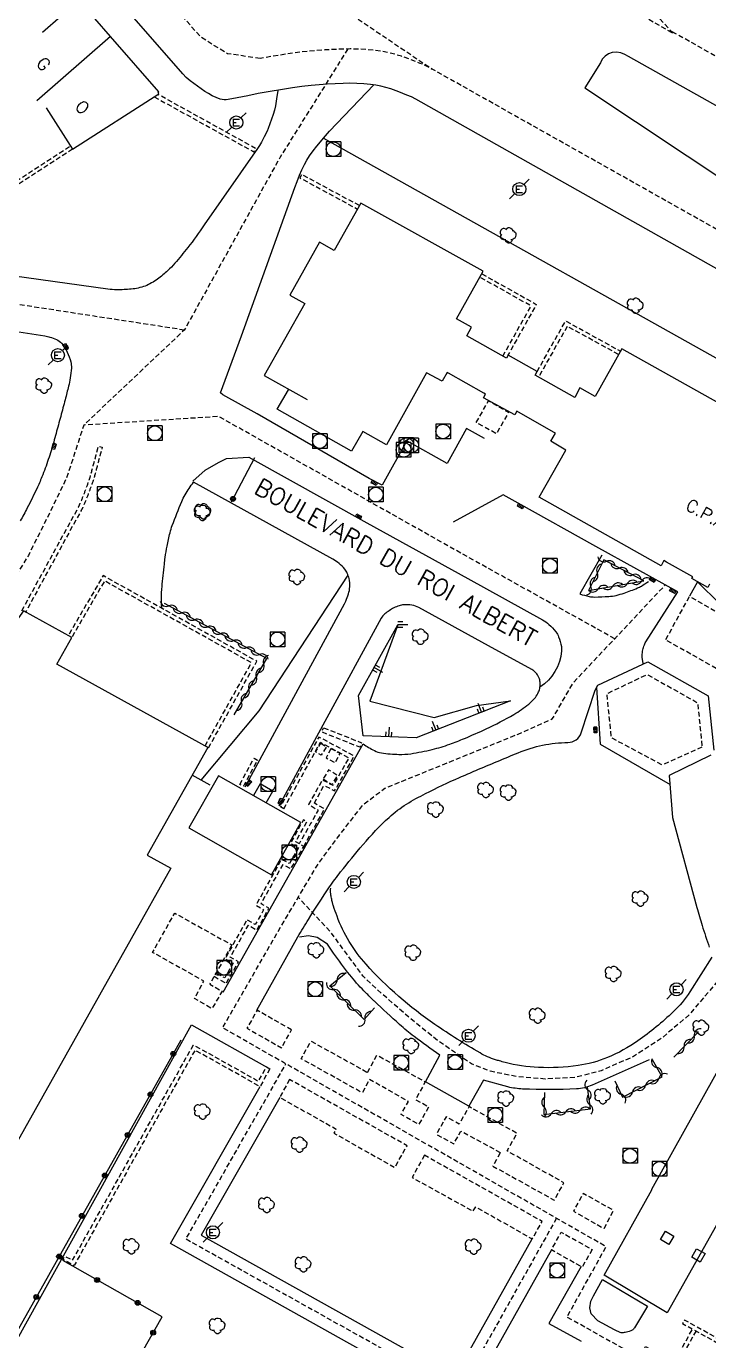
# Model space of a CAD drawing. Header units: millimetres. Extents: x 80000 to 81001, y 143000 to 144000.
# Drawn here: x 80392.6 to 80462.3, y 143676 to 143810.3 of the extents above; entities that cross this region are included whole.
import ezdxf
from ezdxf.enums import TextEntityAlignment as Align

# ---------------------------------------------------------------- set-up
doc = ezdxf.new("R2010")
doc.units = ezdxf.units.MM
doc.linetypes.add('DASHED', pattern=[0.75, 0.5, -0.25])
doc.layers.get('0').update_dxf_attribs({"linetype": 'CONTINUOUS'})
for name, color, linetype in [('W0001', 6, 'DASHED'), ('W0008', 7, 'CONTINUOUS'), ('W0100', 7, 'CONTINUOUS'), ('W0112', 1, 'DASHED'), ('W0211', 2, 'CONTINUOUS'), ('W0300', 7, 'CONTINUOUS'), ('W0310', 3, 'CONTINUOUS'), ('W0322', 7, 'CONTINUOUS'), ('W0400', 7, 'CONTINUOUS'), ('W0420', 7, 'CONTINUOUS'), ('W0471', 7, 'CONTINUOUS'), ('W0984', 7, 'CONTINUOUS'), ('W0989', 7, 'CONTINUOUS'), ('W0991', 7, 'CONTINUOUS'), ('W1102', 7, 'CONTINUOUS')]:
    doc.layers.add(name, color=color, linetype=linetype)
doc.styles.get("Standard").update_dxf_attribs({"font": 'romans.shx', "width": 0.85})

# ---------------------------------------------------------------- blocks, each defined once
blk = doc.blocks.new('T471')
for p, q in [((-0.333334, 0.333334), (-0.333334, -0.333334)), ((-0.333334, 0.333334), (0.333334, 0.333334)), ((-0.333334, 0), (0, 0)), ((0.500001, 0.500001), (1.000002, 1.000002)), ((-0.500001, -0.500001), (-1.000002, -1.000002)), ((-0.333334, -0.333334), (0.333334, -0.333334))]:
    blk.add_line(p, q)
blk.add_ellipse((0, 0), major_axis=(0.471405, 0.471405), ratio=1, start_param=5.4977871438, end_param=11.780972451)
blk = doc.blocks.new('T300')
for p, q in [((-0.8, 0.51), (-0.86, 0.34)), ((-0.86, 0.34), (-0.86, 0.17)), ((-0.86, 0.17), (-0.74, 0.06)), ((-0.69, 0.63), (-0.8, 0.51)), ((-0.8, -0.06), (-0.74, 0.06)), ((-0.74, 0.06), (-0.69, 0.11)), ((-0.57, 0.69), (-0.69, 0.63)), ((-0.46, 0.69), (-0.57, 0.69)), ((-0.29, 0.63), (-0.46, 0.69)), ((-0.29, 0.63), (-0.17, 0.74)), ((-0.23, 0.57), (-0.29, 0.63)), ((-0.17, 0.74), (-0.06, 0.8)), ((-0.06, 0.8), (0.06, 0.8)), ((0.06, 0.8), (0.23, 0.74)), ((0.23, 0.74), (0.34, 0.63)), ((0.34, 0.63), (0.4, 0.51)), ((0.46, 0.46), (0.34, 0.46)), ((0.4, 0.51), (0.4, 0.46)), ((0.57, 0.4), (0.46, 0.46)), ((0.57, 0.4), (0.69, 0.29)), ((0.69, 0.29), (0.74, 0.17)), ((0.74, 0.06), (0.69, -0.17)), ((0.74, 0.17), (0.74, 0.06)), ((-0.8, -0.17), (-0.8, -0.06)), ((-0.8, -0.23), (-0.8, -0.17)), ((-0.74, -0.34), (-0.8, -0.23)), ((-0.69, -0.4), (-0.74, -0.34)), ((-0.51, -0.46), (-0.69, -0.4)), ((-0.4, -0.46), (-0.51, -0.46)), ((-0.4, -0.46), (-0.34, -0.46)), ((-0.34, -0.46), (-0.34, -0.4)), ((-0.34, -0.51), (-0.34, -0.46)), ((-0.29, -0.63), (-0.34, -0.51)), ((-0.17, -0.74), (-0.29, -0.63)), ((-0.06, -0.8), (-0.17, -0.74)), ((0.06, -0.8), (-0.06, -0.8)), ((0.17, -0.74), (0.06, -0.8)), ((0.23, -0.69), (0.17, -0.74)), ((0.29, -0.46), (0.23, -0.46)), ((0.29, -0.63), (0.23, -0.69)), ((0.46, -0.4), (0.29, -0.46)), ((0.34, -0.51), (0.29, -0.63)), ((0.34, -0.51), (0.34, -0.46)), ((0.57, -0.34), (0.46, -0.4)), ((0.63, -0.29), (0.57, -0.34)), ((0.69, -0.17), (0.63, -0.29))]:
    blk.add_line(p, q)
blk = doc.blocks.new('T420')
for p, q in [((0.75, 0.75), (-0.75, 0.75)), ((-0.75, 0.75), (-0.75, -0.75)), ((0.75, 0.75), (0.75, -0.75)), ((0.75, -0.75), (-0.75, -0.75))]:
    blk.add_line(p, q)
blk.add_ellipse((0, 0), major_axis=(-0.53, 0.53), ratio=1, start_param=3.926991, end_param=10.210176)
blk = doc.blocks.new('t322o')
at = {"color": 0, "linetype": 'Continuous'}
for radius in [0.25, 0.15]:
    blk.add_circle((0, 0), radius, dxfattribs=at)
blk = doc.blocks.new('t211o')
at = {"color": 0, "linetype": 'Continuous'}
for p, q in [((-0.29, 0.5), (-0.29, 0)), ((0, 1), (0, 0)), ((0.29, 0.5), (0.29, 0))]:
    blk.add_line(p, q, dxfattribs=at)
blk = doc.blocks.new('t310o')
at = {"color": 0, "linetype": 'Continuous'}
for centre, start, end in [((-0.5, 0.38), 216.8699, 323.1304), ((0.5, -0.37), 36.8699, 143.1303)]:
    blk.add_arc(centre, 0.625, start, end, dxfattribs=at)
blk = doc.blocks.new('T400')
for p, q in [((-0.15, 0.3), (0.15, 0.3)), ((-0.15, -0.25), (-0.15, 0.3)), ((-0.15, 0.15), (0.15, 0.15)), ((-0.15, 0), (0.15, 0)), ((0.15, 0.3), (0.15, -0.25)), ((-0.15, -0.15), (0.15, -0.15)), ((-0.15, -0.25), (-0.15, -0.3)), ((-0.15, -0.3), (0.15, -0.3)), ((0.15, -0.3), (0.15, -0.25))]:
    blk.add_line(p, q)
blk = doc.blocks.new('t112o')
at = {"color": 0, "linetype": 'Continuous'}
for p, q in [((-0.5, 0.5), (0.5, 0.5)), ((-0.5, -0.5), (-0.5, 0.5)), ((0.5, 0.5), (0.5, -0.5)), ((0.5, -0.5), (-0.5, -0.5))]:
    blk.add_line(p, q, dxfattribs=at)

msp = doc.modelspace()

# ---------------------------------------------------------------- linework, layer by layer
at = {"layer": 'W0001', "flags": 128}
for points in [[(80416.49, 143806.98), (80413.15, 143807.45), (80410.42, 143809.15), (80353.9, 143873.37), (80305.79, 143963.45), (80284.46, 144000)], [(80297.35, 144000), (80352.23, 143899.81), (80360.75, 143882.59), (80416.77, 143817.57), (80434.06, 143805.88)], [(80328.14, 144000), (80386.67, 143893.32), (80391.58, 143885.68), (80439.76, 143830.09), (80458.72, 143809.49), (80432.38, 143824.55)], [(80425.43, 143807.94), (80418.53, 143796.9), (80408.74, 143779.23), (80398.48, 143769.53), (80396.69, 143764.08), (80394.97, 143760.53), (80392.81, 143756.22), (80391.55, 143754.15), (80389.6, 143752.73), (80387.73, 143752.4), (80385.33, 143753.05), (80357.47, 143768.9), (80351.82, 143773.12), (80344.78, 143777.59), (80347.63, 143781.61), (80350.23, 143784.13), (80353.56, 143785.8), (80358.12, 143786.57), (80363.32, 143786.29), (80376.13, 143784.25)], [(80553.75, 143739.53), (80552.61, 143740.13), (80550.53, 143741.1), (80548.35, 143742.11), (80543.89, 143744.23), (80543.48, 143744.43), (80541.53, 143745.43), (80539.38, 143746.59), (80536.47, 143748.21), (80534.17, 143749.5), (80524.42, 143754.94), (80506.19, 143765.26), (80434.06, 143805.88), (80433.47, 143806.19), (80432.84, 143806.47), (80431.88, 143806.85), (80430.91, 143807.19), (80430.25, 143807.39), (80429.57, 143807.56), (80428.87, 143807.7), (80428.19, 143807.79), (80427.34, 143807.88), (80426.5, 143807.93), (80425.67, 143807.94), (80424.84, 143807.93), (80423.12, 143807.84), (80421.39, 143807.71), (80420.29, 143807.59), (80419.24, 143807.43), (80416.49, 143806.98)], [(80408.74, 143779.23), (80376.13, 143784.25), (80372.92, 143785.47), (80366.74, 143788.93), (80361.86, 143790.84), (80357.83, 143791.33), (80355.43, 143791.41), (80351.49, 143791.12), (80347.87, 143790.27), (80344.72, 143788.83), (80335.46, 143783.03), (80330.37, 143778.2), (80326.09, 143770.98), (80322.99, 143764.72), (80318.49, 143760.87), (80306.57, 143756.96), (80296.75, 143753.53), (80287.64, 143749.16), (80283.72, 143745.44), (80282.4, 143742.09), (80282.09, 143737.61), (80282.96, 143732.57), (80282.96, 143732.57), (80290.45, 143717.68), (80294.62, 143706.4), (80301.98, 143691.17), (80337.39, 143616.28), (80339.83, 143611.17), (80341.29, 143608.97), (80343.65, 143606.85), (80348.6, 143603.62), (80350.22, 143592.05)], [(80452.7, 143747.71), (80437.2, 143756.33), (80412.26, 143770.4), (80398.48, 143769.53)], [(80462.06, 143670.44), (80447.82, 143678.43), (80451.82, 143685.62), (80412.66, 143707.97), (80418.94, 143718.88), (80422.33, 143724.58), (80424.51, 143727.56), (80427.03, 143730.78), (80429.21, 143732.44), (80442.83, 143737.97), (80446.36, 143739.56), (80448.45, 143743.2), (80457.86, 143753.2)], [(80465.15, 143715.02), (80460.27, 143709.27), (80457.46, 143706.88), (80454.61, 143705.04), (80451.3, 143703.57), (80448.62, 143702.9), (80445.6, 143702.74), (80442.67, 143702.99), (80439.98, 143703.53), (80438.06, 143704.29), (80434.62, 143706.67), (80431.81, 143708.93), (80428.92, 143711.45), (80426.99, 143713.25), (80425.61, 143715.13), (80423.64, 143717.82), (80420.37, 143721.3)], [(80446.75, 143688.52), (80436.81, 143670.8), (80408.9, 143686.39), (80419.12, 143704.29)]]:
    msp.add_lwpolyline(points, dxfattribs=at)
at = {"layer": 'W0001'}
msp.add_lwpolyline([(80978.77, 143783.61), (80885.14, 143775.7), (80764.31, 143764.39), (80617.85, 143751.47), (80588.77, 143748.88), (80571.57, 143749.14), (80557.64, 143753.79), (80458.35, 143809.83)], dxfattribs=at)
at = {"layer": 'W0008'}
for p, q in [((80451.23, 143806.53), (80449.63, 143803.98)), ((80449.63, 143803.98), (80470.16, 143790.32))]:
    msp.add_line(p, q, dxfattribs=at)
at = {"layer": 'W0008', "flags": 128}
for points in [[(80484.97, 143773.17), (80432.39, 143802.8), (80431.94, 143803.04), (80431.48, 143803.24), (80430.66, 143803.57), (80429.82, 143803.86), (80429.32, 143804.02), (80428.81, 143804.14), (80428.29, 143804.24), (80427.77, 143804.32), (80427.07, 143804.39), (80426.37, 143804.43), (80425.66, 143804.44), (80424.96, 143804.43), (80423.34, 143804.35), (80421.71, 143804.22), (80420.75, 143804.12), (80419.78, 143803.97), (80416.29, 143803.4), (80415.24, 143803.17), (80414.15, 143802.94), (80413.23, 143802.77), (80413.03, 143802.74), (80412.82, 143802.75), (80412.61, 143802.77), (80412.4, 143802.83), (80412, 143802.99), (80411.6, 143803.17), (80411.21, 143803.38), (80410.84, 143803.6), (80410.07, 143804.14), (80409.32, 143804.7), (80408.94, 143805.03), (80408.6, 143805.39), (80389.81, 143826.87)], [(80418.28, 143803.71), (80418.17, 143802.84), (80418.05, 143802.13), (80417.94, 143801.69), (80417.81, 143801.26), (80417.3, 143799.81), (80417.19, 143799.54), (80416.91, 143798.98), (80416.62, 143798.43), (80416.42, 143798.09), (80416.2, 143797.76), (80410.77, 143789.97)], [(80414.58, 143778.65), (80420.01, 143793.79), (80420.25, 143794.42), (80420.5, 143795.04), (80420.75, 143795.59), (80421.02, 143796.14), (80421.26, 143796.59), (80421.53, 143797.02), (80421.89, 143797.53), (80422.27, 143798.02), (80423.15, 143799.08), (80423.57, 143799.55), (80428.1, 143804.27)], [(80422.94, 143798.83), (80472.09, 143771.31), (80472.41, 143772.17), (80472.65, 143773.04), (80472.74, 143773.57), (80472.75, 143774.1), (80472.68, 143775), (80472.57, 143775.9), (80472.41, 143776.86), (80472.21, 143777.81), (80472.06, 143778.32), (80471.87, 143778.82), (80471.1, 143780.33), (80471.4, 143780.82)], [(80439.39, 143768.16), (80437.55, 143769.19), (80435.58, 143765.62), (80431.45, 143767.92), (80428.95, 143763.38), (80427.62, 143764.08), (80416.17, 143770.68), (80412.66, 143772.63), (80412.45, 143772.83), (80414.58, 143778.65)], [(80466.57, 143750.49), (80465.73, 143749.04), (80461.15, 143753.51), (80460.32, 143752.04)], [(80450.85, 143742.72), (80451.21, 143736.95), (80458.35, 143732.82)], [(80417.11, 143730.95), (80417.78, 143732.13), (80416.49, 143732.9), (80415.8, 143731.69)], [(80382.81, 143673.72), (80388.49, 143670.5), (80409.48, 143708.29), (80417.48, 143703.78)], [(80446.23, 143685.3), (80440.42, 143674.93), (80440.42, 143674.93), (80437.22, 143669.23), (80425.65, 143675.71), (80407.33, 143685.95), (80416.47, 143701.97)], [(80418.48, 143700.87), (80410.47, 143686.8), (80432.04, 143674.75), (80436.38, 143672.31), (80444.28, 143686.41)], [(80449.28, 143683.58), (80445.98, 143677.79), (80449.28, 143675.97)]]:
    msp.add_lwpolyline(points, dxfattribs=at)
at = {"layer": 'W0008'}
msp.add_lwpolyline([(80500.88, 143780.91), (80454.11, 143807.17), (80453.74, 143807.37), (80453.33, 143807.53), (80452.89, 143807.61), (80452.44, 143807.58), (80452.05, 143807.43), (80451.71, 143807.2), (80451.43, 143806.89), (80451.23, 143806.53)], dxfattribs=at)
at = {"layer": 'W0008', "flags": 128}
for points in [[(80410.77, 143789.97, -0.017929), (80409.09, 143787.66, -0.007309), (80407.78, 143786.05, -0.032321), (80407.05, 143785.3, -0.025136), (80406.01, 143784.44, -0.068923), (80404.73, 143783.73, -0.069651), (80403.32, 143783.41, -0.02146), (80401.84, 143783.35, -0.034534), (80400.92, 143783.41), (80388.44, 143785.14, -0.008066)], [(80388.25, 143779.6), (80394.49, 143778.64, -0.036434), (80395.02, 143778.52, -0.027444), (80395.69, 143778.27, -0.115602), (80396.19, 143777.9, -0.065299), (80396.78, 143776.98, -0.046928), (80397.14, 143775.98, -0.080067), (80397.2, 143775.35, -0.020849), (80397.09, 143774.34, -0.025075), (80396.92, 143773.51, -0.000901), (80396.57, 143772.12, -0.001471), (80396.34, 143771.28, -0.001387), (80395.88, 143769.55, -0.001362), (80395.4, 143767.8, -0.014287), (80394.85, 143766.02, -0.013977), (80394.19, 143764.23, -0.014684), (80393.66, 143763.03, -0.008802), (80392.7, 143761.07, -0.008975), (80391.98, 143759.74, -0.010688)], [(80409.6, 143763.81), (80410.88, 143764.92), (80412.22, 143765.7), (80413.04, 143766.12), (80415.34, 143766.24), (80427.37, 143759.56), (80437.69, 143753.87), (80445.32, 143749.64, -0.056932), (80445.98, 143749.17, -0.044932), (80446.69, 143748.41, -0.074108), (80446.97, 143747.89, -0.043135), (80447.25, 143746.92, -0.067199), (80447.27, 143746.47, -0.227101), (80445.06, 143742.75)], [(80406.43, 143750.89, -0.009625), (80406.42, 143752.33, -0.020967), (80406.46, 143752.99, -0.002562), (80406.7, 143755.33, -0.008616), (80406.79, 143756.02, -0.012592), (80406.98, 143757.17, -0.010429), (80407.28, 143758.53, -0.030612), (80407.51, 143759.28, -0.009067), (80408.47, 143761.72, -0.037898), (80408.82, 143762.41, -0.018995), (80409.67, 143763.7)], [(80414.97, 143732.59), (80425.1, 143751.27, 0.030542), (80425.24, 143751.56, 0.012829), (80425.5, 143752.28, 0.070197), (80425.64, 143753.01, 0.061772), (80425.57, 143753.85, 0.055665), (80425.38, 143754.41, 0.069898), (80425.13, 143754.82, 0.043095), (80424.54, 143755.4, 0.047032), (80423.9, 143755.84), (80409.69, 143763.71)], [(80455.6, 143745.18), (80455.51, 143745.83, -0.064252), (80455.51, 143746.14, -0.034121), (80455.61, 143746.7, -0.024503), (80455.77, 143747.19, -0.054006), (80455.87, 143747.4), (80459.13, 143752.49), (80450.78, 143757.14), (80442.85, 143761.55), (80441.3, 143762.4), (80436.21, 143759.61)], [(80451.37, 143756.25), (80449.15, 143752.28, 0.028437), (80450.1, 143752.03, 0.051421), (80450.64, 143751.97, 0.018615), (80452.09, 143752.03, 0.035564), (80452.85, 143752.14, 0.02762), (80453.66, 143752.37, 0.015973), (80455.03, 143752.89, 0.035944), (80455.42, 143753.09, 0.018625), (80456.14, 143753.56)], [(80412.7, 143711.61), (80427, 143736.98, 0.044504), (80428.15, 143736.28, 0.079522), (80428.87, 143736.05, 0.029509), (80430.66, 143735.9, 0.043863), (80431.87, 143735.97, 0.022464), (80434.07, 143736.4, 0.02697), (80435.85, 143736.94, 0.012878), (80437.34, 143737.52, 0.008484), (80439.57, 143738.5, 0.023535), (80442.4, 143739.98, 0.040837), (80443.91, 143741.03, 0.049284), (80444.59, 143741.71, 0.073542), (80444.92, 143742.27, 0.052255), (80445.06, 143742.75, 0.063505), (80445.09, 143743.17, 0.051115), (80445.01, 143743.6, 0.067706), (80444.88, 143743.9, 0.055646), (80444.55, 143744.32, 0.076144), (80444.24, 143744.56), (80439.8, 143746.97), (80432.69, 143750.89, 0.080415), (80431.98, 143751.14, 0.071553), (80431.13, 143751.17, 0.053189), (80430.69, 143751.08, 0.040439), (80430.14, 143750.85, 0.051234), (80429.22, 143750.25, 0.097401), (80428.84, 143749.8), (80423.08, 143739.26), (80418.39, 143730.61)], [(80416.15, 143709.78), (80420.34, 143717.26, -0.013758), (80421.41, 143719.04, -0.007191), (80423.58, 143722.36, -0.018391), (80424.7, 143723.89, -0.00963), (80426.99, 143726.68, -0.029073), (80429.65, 143729.46, -0.049676), (80431.44, 143730.82, -0.021008), (80433.38, 143731.9, -0.012121), (80436.85, 143733.54, -0.004354), (80438.52, 143734.26, -0.001692), (80442.85, 143736.07, -0.095731), (80447.92, 143737.11, 0.321226), (80449.28, 143738.11), (80450.69, 143742.44), (80450.97, 143742.95), (80456.07, 143745.36), (80462.23, 143741.88), (80462.83, 143736.34)], [(80462.53, 143735.81), (80458.27, 143733.74), (80458.61, 143729.45), (80461.09, 143720.27, 0.010195), (80461.62, 143718.43, 0.008317), (80462.36, 143716.21, 0.037664)], [(80462.61, 143715.18), (80460.37, 143711.65, -0.06273), (80458.68, 143709.6, -0.035624), (80455.07, 143706.65, -0.055221), (80451.96, 143704.94, -0.063), (80448.95, 143704.12, -0.045739), (80444.91, 143703.92, -0.053772), (80441.5, 143704.43, -0.004339), (80440.92, 143704.59, -0.006151), (80440.52, 143704.71, -0.057352), (80438.94, 143705.4, -0.018159), (80434.34, 143708.31, -0.058764), (80427.3, 143714.46, -0.096315), (80424.34, 143719.37, -0.00299), (80423.96, 143720.41, -0.022249), (80423.92, 143720.56, -0.006351), (80423.84, 143720.86, -0.004021), (80423.74, 143721.34, -0.039365), (80423.69, 143721.67, -0.022841), (80423.69, 143722.24)], [(80456.21, 143704.7), (80450.39, 143702.12, -0.090475), (80448.79, 143701.74, -0.026773), (80443.29, 143701.72, -0.043649), (80441.79, 143701.93), (80439.31, 143702.64), (80437.8, 143699.96), (80433.36, 143702.46), (80434.82, 143705.19, -0.013557), (80432.2, 143707.08, -0.022945), (80430.73, 143708.31, -0.00071), (80428.15, 143710.68, -0.007723), (80427.92, 143710.9, -0.002678), (80427.47, 143711.36, -0.003142), (80427.08, 143711.74, -0.023317), (80425.63, 143713.39, -0.018431), (80423.97, 143715.61), (80423.36, 143716.5), (80422.31, 143717.18), (80421.41, 143717.37), (80420.52, 143717.24)], [(80451.46, 143682.27), (80456.03, 143679.53), (80454.71, 143677.32, -0.135826), (80454.47, 143677.09, -0.072261), (80453.89, 143676.88, -0.041563), (80453.45, 143676.83, -0.101702), (80453.27, 143676.86, -0.014763), (80452.96, 143676.99, -0.01547), (80452.67, 143677.13), (80450.98, 143678.03), (80450.28, 143678.76), (80450.17, 143679.38), (80450.25, 143680.05), (80450.52, 143680.6), (80451.45, 143682.27)]]:
    msp.add_lwpolyline(points, format="xyb", dxfattribs=at)
msp.add_lwpolyline([(80417.66, 143723.6), (80420.64, 143728.95), (80412.22, 143733.72), (80409.21, 143728.41)], close=True, dxfattribs=at)
at = {"layer": 'W0100', "flags": 128}
for points in [[(80394.62, 143801.93), (80397.32, 143797.71), (80406.14, 143803.36), (80406.06, 143803.49), (80406.13, 143803.56), (80401.21, 143809.21), (80398.01, 143812.89), (80394.24, 143809.62)], [(80465.87, 143770.35), (80453.43, 143777.32), (80450.7, 143772.45), (80449.15, 143773.32), (80448.61, 143772.35), (80448.61, 143772.35), (80444.57, 143774.62), (80444.78, 143775), (80441.8, 143776.66), (80441.64, 143776.37), (80437.58, 143778.63), (80437.58, 143778.63), (80438.08, 143779.52), (80436.53, 143780.39), (80439.26, 143785.25), (80426.78, 143792.2), (80424.06, 143787.35), (80422.56, 143788.2), (80419.53, 143782.81), (80421.04, 143781.96), (80416.91, 143774.6), (80421.28, 143772.15)], [(80462.38, 143753.27), (80462.2, 143752.95), (80460.58, 143753.87), (80460.68, 143754.04), (80458, 143755.53), (80457.72, 143755.69), (80457.44, 143755.17), (80444.99, 143762.15), (80447.71, 143766.97), (80446.17, 143767.87), (80446.64, 143768.7), (80446.45, 143768.81), (80442.7, 143770.95), (80442.48, 143770.56), (80439.29, 143772.31), (80439.51, 143772.7), (80439.33, 143772.8), (80435.71, 143774.83), (80435.7, 143774.82), (80435.59, 143774.91), (80435.59, 143774.91), (80435.08, 143774), (80433.49, 143774.85), (80429.39, 143767.51), (80426.97, 143768.87), (80425.8, 143766.85), (80418.22, 143771.15), (80419.37, 143773.12)], [(80411.06, 143736.66), (80411.13, 143736.6), (80404.93, 143725.6), (80407.35, 143724.27), (80403.3, 143717.05), (80400.09, 143711.32), (80390.86, 143694.85)], [(80452.98, 143642.57), (80454.13, 143641.92), (80457.9, 143648.66), (80475.82, 143680.69), (80463.08, 143687.81), (80458.05, 143678.86), (80451.61, 143682.7), (80456.5, 143691.44), (80456.49, 143691.49), (80465.08, 143706.88), (80491.28, 143692.23), (80484.7, 143680.47), (80484.7, 143680.47), (80494.63, 143674.94), (80492.43, 143671), (80491.37, 143671.6), (80489.74, 143668.69), (80499.84, 143663.03), (80502.47, 143661.56), (80501.58, 143659.97), (80511.13, 143654.61)]]:
    msp.add_lwpolyline(points, dxfattribs=at)
msp.add_lwpolyline([(80411.21, 143736.57), (80395.72, 143745.1), (80397.24, 143747.85), (80392.32, 143750.56), (80391.62, 143749.62, -0.096482), (80391.01, 143749.18, -0.021718), (80389.94, 143748.76, -0.041744), (80389.36, 143748.61, -0.021899), (80388.47, 143748.49, -0.046201), (80388.04, 143748.5, -0.033759), (80387.41, 143748.6, -0.055719), (80387.05, 143748.73, -0.00527), (80386.51, 143749.01, -0.007171), (80386.11, 143749.22), (80379.05, 143753.16), (80375.66, 143746.83), (80350.26, 143760.46)], format="xyb", dxfattribs=at)
at = {"layer": 'W0112', "flags": 128}
for points in [[(80397.32, 143797.71), (80386.93, 143790.95), (80382.09, 143796.95), (80371.45, 143802.2), (80360.75, 143794.78), (80359.43, 143797.56), (80359.34, 143797.75), (80359.14, 143797.66), (80358.96, 143797.96), (80359.16, 143798.1), (80358.27, 143799.91), (80341.33, 143792.22), (80341.06, 143792.04), (80340.88, 143792.27), (80338, 143790.33), (80338.18, 143790.06), (80337.9, 143789.87), (80337.73, 143790.14), (80334.78, 143788.15), (80334.55, 143788.48), (80337.84, 143790.7), (80337.84, 143790.7), (80340.96, 143792.81), (80341.14, 143792.58), (80358.45, 143800.44), (80359.67, 143797.98), (80359.79, 143797.73), (80360.91, 143795.38), (80371.41, 143802.66), (80382.34, 143797.27), (80387.01, 143791.48), (80397.1, 143798.05)], [(80405.67, 143803.05), (80415.83, 143797.44), (80416.02, 143797.79), (80406.05, 143803.3)], [(80426.63, 143791.94), (80420.72, 143795.13), (80420.53, 143794.78), (80426.43, 143791.59)], [(80441.28, 143776.57), (80444.15, 143781.7), (80438.93, 143784.63)], [(80439.12, 143784.98), (80444.69, 143781.86), (80444.5, 143781.51), (80441.79, 143776.67)], [(80444.77, 143775), (80447.68, 143780.17), (80447.68, 143780.17), (80453.29, 143777.08), (80453.1, 143776.73), (80447.85, 143779.62), (80444.91, 143774.43)], [(80411.21, 143736.57), (80413.52, 143740.71), (80413.52, 143740.71), (80416.14, 143745.41), (80406.31, 143750.89), (80400.44, 143754.15), (80396.9, 143748.04)], [(80410.86, 143736.77), (80415.6, 143745.25), (80406.12, 143750.54), (80400.59, 143753.61), (80397.24, 143747.84)], [(80422.02, 143730.9), (80423, 143732.74), (80424.09, 143732.18), (80426.1, 143735.72), (80422.48, 143737.67), (80418.54, 143730.52)], [(80418.89, 143730.33), (80422.64, 143737.13), (80425.55, 143735.56), (80423.93, 143732.71), (80422.84, 143733.28), (80421.43, 143730.77), (80422.42, 143730.21), (80421.64, 143728.83), (80420.47, 143726.76)], [(80420.93, 143726.49), (80423.07, 143730.33), (80422.02, 143730.91)], [(80418.9, 143730.35), (80418.55, 143730.54)], [(80411.78, 143713.23), (80413.02, 143712.51), (80414.27, 143714.71), (80413.43, 143715.18), (80415.28, 143718.46), (80416.13, 143717.96), (80416.89, 143719.28), (80417.36, 143720.18), (80416.58, 143720.64), (80418.82, 143724.65), (80419.63, 143724.23), (80420.94, 143726.48), (80420.12, 143726.98), (80421.25, 143729.01), (80420.9, 143729.21), (80419.58, 143726.83), (80420.39, 143726.34), (80419.47, 143724.76), (80418.66, 143725.18), (80416.05, 143720.5), (80416.83, 143720.03), (80416.53, 143719.47), (80415.99, 143718.51), (80415.14, 143719.01), (80412.89, 143715.02), (80413.72, 143714.56), (80412.87, 143713.06), (80411.98, 143713.57)], [(80417.48, 143703.78), (80416.47, 143701.97), (80409.83, 143705.69), (80397.49, 143683.7), (80396.33, 143684.3), (80396.52, 143684.66), (80397.33, 143684.24), (80409.67, 143706.23), (80416.32, 143702.52), (80417.13, 143703.98)], [(80417.13, 143703.98), (80417.48, 143703.78)], [(80440.99, 143695.19), (80440.26, 143693.85), (80446.53, 143690.37), (80447.51, 143692.14), (80441.71, 143695.4), (80442.72, 143697.19), (80437.82, 143699.92), (80436.82, 143698.14), (80435.48, 143698.89), (80434.49, 143697.1), (80436.27, 143696.12), (80436.99, 143697.42), (80441.02, 143695.24)], [(80461, 143677.02), (80458.91, 143673.27), (80455.66, 143675.06), (80455.85, 143675.41), (80458.76, 143673.81), (80460.65, 143677.21)]]:
    msp.add_lwpolyline(points, dxfattribs=at)
for points in [[(80438.56, 143769.8), (80439.81, 143772), (80441.86, 143770.84), (80440.62, 143768.64)], [(80465.7, 143749), (80463.24, 143744.58), (80457.89, 143747.59), (80460.34, 143752.03)], [(80461.61, 143736.64), (80457.55, 143734.82), (80452.37, 143737.58), (80451.9, 143742.1), (80456.01, 143744.06), (80461.17, 143741.17)], [(80422.97, 143738.62), (80426.83, 143737.09), (80426.65, 143736.63), (80422.79, 143738.17)], [(80422.67, 143737.04), (80423.25, 143736.7), (80422.73, 143735.81), (80422.15, 143736.15)], [(80423.71, 143736.47), (80423.22, 143735.53), (80424.16, 143735.04), (80424.65, 143735.98)], [(80414.41, 143732.83), (80415.86, 143735.51), (80416.21, 143735.32), (80414.77, 143732.64)], [(80422.91, 143733.39), (80423.83, 143732.82), (80424.4, 143733.74), (80423.48, 143734.31)], [(80413.6, 143716.43), (80411.33, 143712.43), (80412.6, 143711.71), (80411.56, 143709.93), (80409.78, 143710.96), (80410.74, 143712.74), (80405.5, 143715.67), (80407.76, 143719.68)], [(80419.7, 143707.76), (80416.17, 143709.76), (80415.14, 143707.93), (80418.67, 143705.93)], [(80427.46, 143703.42), (80428.41, 143705.18), (80433.35, 143702.46), (80432.36, 143700.65), (80433.68, 143699.91), (80432.69, 143698.09), (80430.87, 143699.12), (80431.63, 143700.44), (80427.65, 143702.7), (80426.91, 143701.34), (80420.67, 143704.82), (80421.68, 143706.61)], [(80419.49, 143702.69), (80418.48, 143700.87), (80424.25, 143697.63), (80424.02, 143697.21), (80430.24, 143693.71), (80431.49, 143695.93)], [(80433.27, 143694.95), (80432, 143692.69), (80438.24, 143689.24), (80438.5, 143689.69), (80444.28, 143686.41), (80445.29, 143688.2)], [(80451.61, 143687.48), (80452.59, 143689.32), (80449.49, 143691.05), (80448.48, 143689.25)], [(80450.39, 143685.33), (80449.37, 143683.53), (80446.23, 143685.29), (80447.24, 143687.1)], [(80470.72, 143672.07), (80459.82, 143678.12), (80459.63, 143677.77), (80470.53, 143671.72)]]:
    msp.add_lwpolyline(points, close=True, dxfattribs=at)
msp.add_lwpolyline([(80392.15, 143750.57), (80397.85, 143761, 0.023506), (80398.11, 143761.54, 0.010861), (80398.59, 143762.73, 0.008045), (80399.03, 143763.94, 0.017319), (80399.2, 143764.51, 0.000032), (80399.25, 143764.69, 0.000004), (80399.68, 143766.3, 0.000032), (80399.77, 143766.62), (80399.97, 143767.39), (80400.36, 143767.28), (80400.36, 143767.28), (80400.15, 143766.52, -0.000032), (80400.07, 143766.2, -0.000004), (80399.64, 143764.59, -0.000032), (80399.59, 143764.41, -0.017319), (80399.41, 143763.81, -0.008045), (80398.96, 143762.59, -0.010861), (80398.48, 143761.38, -0.023506), (80398.2, 143760.81), (80392.5, 143750.38)], format="xyb", dxfattribs=at)
at = {"layer": 'W0211', "flags": 128}
msp.add_lwpolyline([(80410.46, 143733.27), (80416.4, 143740.35), (80425.47, 143754.2)], dxfattribs=at)
msp.add_lwpolyline([(80442.07, 143741.35), (80432.43, 143737.58), (80426.99, 143737.79), (80426.54, 143741.92), (80430.56, 143749.13), (80427.7, 143741.32), (80434.26, 143739.68), (80438.58, 143740.88)], close=True, dxfattribs=at)
at = {"layer": 'W0310', "flags": 128}
msp.add_lwpolyline([(80451.58, 143755.77), (80450.03, 143752.64), (80455.66, 143753.63)], close=True, dxfattribs=at)
for points in [[(80413.84, 143739.94), (80417.17, 143745.69), (80406.7, 143751.32)], [(80428.17, 143710.01), (80427.12, 143708.81), (80423.59, 143712.25), (80425.27, 143713.62)], [(80458.75, 143704.98), (80461.22, 143707.54)], [(80452.72, 143702.56), (80453.48, 143700.89), (80457.54, 143702.95), (80456.56, 143704.7)], [(80445.52, 143701.36), (80445.47, 143699.11), (80450.22, 143699.68), (80449.93, 143701.92)]]:
    msp.add_lwpolyline(points, dxfattribs=at)
at = {"layer": 'W0322', "flags": 128}
for points in [[(80415.92, 143766.2), (80413.54, 143761.66)], [(80411.39, 143732.77), (80409.54, 143733.76)], [(80385.34, 143672.57), (80388.26, 143670.97), (80408.42, 143706.74)], [(80402.7, 143673.41), (80403.76, 143673.65), (80406.47, 143678.47), (80396.32, 143684.21)]]:
    msp.add_lwpolyline(points, dxfattribs=at)
at = {"layer": 'W1102', "flags": 128}
msp.add_lwpolyline([(80401.21, 143809.21), (80393.66, 143802.65)], dxfattribs=at)

# ---------------------------------------------------------------- block references
at = {"layer": 'W0112'}
for p, rotation in [((80458.06, 143686.52), 239.2480718050722), ((80461.24, 143684.73), 239.9643058552737)]:
    msp.add_blockref('t112o', p, dxfattribs=dict(at, rotation=rotation))
at = {"layer": 'W0211'}
for p, rotation in [((80430.56, 143749.13), 270), ((80428.13, 143744.76), 240.8852250212735), ((80439.09, 143740.18), 21.34862171624197), ((80434.43, 143738.36), 21.34862171613241), ((80429.58, 143737.69), 356.0917536417105)]:
    msp.add_blockref('t211o', p, dxfattribs=dict(at, rotation=rotation))
at = {"layer": 'W0300'}
for p in [(80441.87, 143788.91), (80454.84, 143781.71), (80394.42, 143773.56), (80410.61, 143760.56), (80410.69, 143760.72), (80420.27, 143754.01), (80432.87, 143747.91), (80439.55, 143732.26), (80441.85, 143732), (80434.42, 143730.26), (80455.33, 143721.17), (80422.23, 143715.9), (80432.12, 143715.63), (80452.59, 143713.47), (80444.83, 143709.21), (80461.55, 143707.99), (80431.91, 143706.12), (80441.61, 143700.75), (80451.5, 143700.99), (80410.62, 143699.42), (80420.51, 143696.04), (80417.16, 143689.87), (80403.34, 143685.65), (80438.3, 143685.62), (80420.91, 143683.81), (80412.13, 143677.53)]:
    msp.add_blockref('T300', p, dxfattribs=at)
at = {"layer": 'W0310'}
for p, rotation in [((80450.91, 143754.43), 243.7350371896138), ((80451.87, 143755.62), 152.2535957820322), ((80453.19, 143754.93), 152.2535957820322), ((80450.25, 143753.08), 243.7350371896138), ((80453.98, 143753.33), 9.932782777653207), ((80454.52, 143754.23), 152.2535957820322), ((80455.45, 143753.59), 9.932782777653207), ((80451.02, 143752.81), 9.932782777653207), ((80452.5, 143753.07), 9.932782777653207), ((80407.17, 143751.07), 151.7281083260448), ((80408.49, 143750.36), 151.7281083260448), ((80409.81, 143749.65), 151.7281083260448), ((80411.13, 143748.94), 151.7281083260448), ((80412.45, 143748.23), 151.7281083260448), ((80413.77, 143747.52), 151.7281083260448), ((80415.09, 143746.81), 151.7281083260448), ((80416.42, 143746.1), 151.7281083260448), ((80416.85, 143745.13), 59.94684386749594), ((80416.1, 143743.83), 59.94684386749594), ((80415.34, 143742.54), 59.94684386749594), ((80414.59, 143741.24), 59.94684386749594), ((80424.35, 143712.87), 39.30060058847351), ((80423.97, 143711.89), 135.7359757924737), ((80425.04, 143710.84), 135.7359757924737), ((80426.11, 143709.79), 135.7359757924737), ((80427.18, 143708.88), 228.8278884248231), ((80460.83, 143707.14), 46.16621038664385), ((80459.79, 143706.06), 46.16621038664385), ((80457, 143703.92), 119.2814809805), ((80455.86, 143702.09), 26.93833833947778), ((80457.19, 143702.77), 26.93833833947778), ((80449.97, 143701.62), 97.42861657826985), ((80453.34, 143701.19), 294.6003778453921), ((80454.52, 143701.41), 26.93833833947778), ((80445.48, 143699.86), 268.7025172265056), ((80450.16, 143700.13), 97.42861657826985), ((80446.21, 143699.2), 6.903238103441142), ((80447.7, 143699.38), 6.903238103441142), ((80449.19, 143699.56), 6.903238103441142)]:
    msp.add_blockref('t310o', p, dxfattribs=dict(at, rotation=rotation))
at = {"layer": 'W0322'}
for p, rotation in [((80413.71, 143761.99), 242.2951543099294), ((80407.61, 143705.31), 60.59191443361038), ((80405.28, 143701.17), 60.59191443361038), ((80402.95, 143697.03), 60.59191443361038), ((80400.62, 143692.89), 60.59191443361038), ((80398.28, 143688.76), 60.59191443361038), ((80395.95, 143684.62), 60.59191443361038), ((80399.83, 143682.22), 150.4863855820186), ((80393.62, 143680.48), 60.59191443361038), ((80403.97, 143679.88), 150.4863855820186), ((80405.56, 143676.84), 60.61182049113864)]:
    msp.add_blockref('t322o', p, dxfattribs=dict(at, rotation=rotation))
at = {"layer": 'W0400'}
for p, rotation in [((80396.63, 143777.54), 32.80825770460589), ((80395.43, 143767.35), 163.7665169873457), ((80428.12, 143763.64), 243.3180095710989), ((80426.55, 143760.19), 60.9982939353193), ((80443.07, 143761.25), 240.9084369101036), ((80456.54, 143753.74), 239.5152533310267), ((80458.64, 143752.6), 60.92318750793094), ((80450.73, 143738.39), 180.4686738983422), ((80415.31, 143732.97), 317.3979883629852), ((80418.56, 143731.11), 341.7024160934143)]:
    msp.add_blockref('T400', p, dxfattribs=dict(at, rotation=rotation))
at = {"layer": 'W0420'}
for p in [(80423.97, 143797.71), (80405.73, 143768.69), (80422.58, 143767.89), (80435.17, 143768.88), (80431.14, 143767), (80431.41, 143767.48), (80431.92, 143767.44), (80400.59, 143762.46), (80428.3, 143762.43), (80446.08, 143755.14), (80418.25, 143747.64), (80417.31, 143732.85), (80419.44, 143725.89), (80412.8, 143714.11), (80422.11, 143711.91), (80430.89, 143704.41), (80436.39, 143704.45), (80440.49, 143699.05), (80454.26, 143694.89), (80457.27, 143693.56), (80446.81, 143683.2)]:
    msp.add_blockref('T420', p, dxfattribs=at)
at = {"layer": 'W0471'}
for p in [(80414.05, 143800.43), (80442.96, 143793.63), (80395.83, 143776.67), (80426.05, 143722.87), (80459.01, 143711.9), (80437.77, 143707.16), (80411.66, 143687.08)]:
    msp.add_blockref('T471', p, dxfattribs=at)

# ---------------------------------------------------------------- texts
at = {"layer": 'W0984'}
msp.add_text('C.P.A.S. TOURNAI', height=1.25, rotation=330.5611, dxfattribs=at).set_placement((80466.31, 143758.03), align=Align.MIDDLE)
at = {"layer": 'W0989'}
msp.add_text('BOULEVARD DU ROI ALBERT', height=1.75, rotation=330.7629, dxfattribs=at).set_placement((80430.34, 143755.5), align=Align.MIDDLE)
at = {"layer": 'W0991'}
for s, p in [('G', (80394.37, 143806.41)), ('O', (80398.33, 143801.99))]:
    msp.add_text(s, height=1.25, rotation=310.9913, dxfattribs=at).set_placement(p, align=Align.MIDDLE)

doc.saveas('drawing.dxf')
